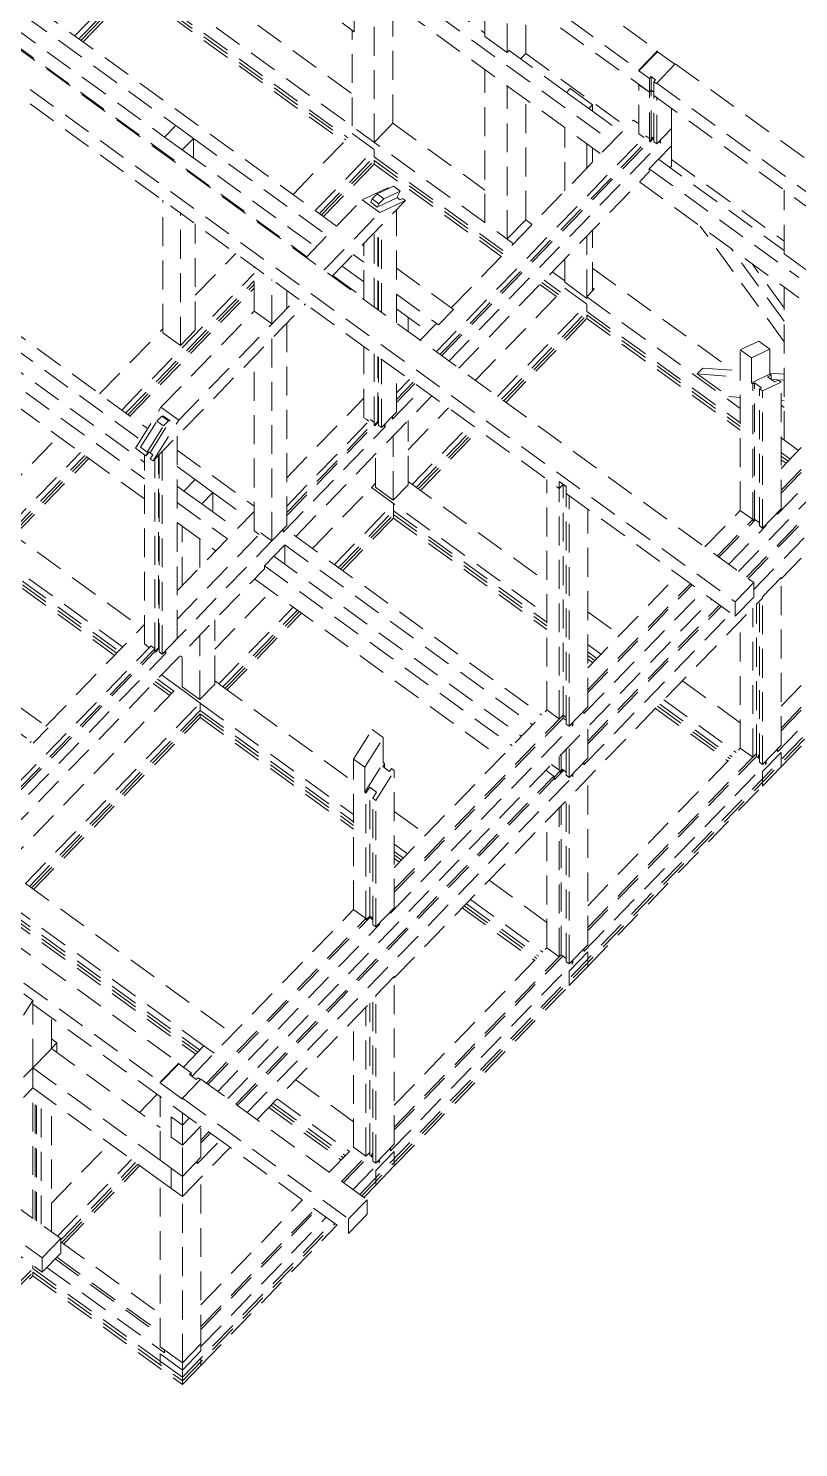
# Model space of a CAD drawing. Header units: millimetres. Extents: x 0 to 10500, y 0 to 297.
# Drawn here: x 3551.5 to 3658, y 0 to 196.3 of the extents above; entities that cross this region are included whole.
import ezdxf

# ---------------------------------------------------------------- set-up
doc = ezdxf.new("R2010")
doc.units = ezdxf.units.MM
doc.linetypes.add('K5LT_DASHED', pattern=[6, 4, -2])
doc.layers.add('Системный слой', color=7, linetype='Continuous')

# ---------------------------------------------------------------- blocks, each defined once
blk = doc.blocks.new('U340')
at = {"layer": 'Системный слой', "color": 7, "linetype": 'K5LT_DASHED', "lineweight": 18}
for p, q in [((3530.28, 254.74), (3632.26, 180.64)), ((3530.28, 251.94), (3630.66, 179)), ((3566.86, 238.77), (3637.39, 187.52)), ((3566.86, 238.77), (3637.39, 187.52)), ((3575.56, 238.97), (3638.52, 193.22)), ((3572.98, 236.32), (3635.95, 190.56)), ((3508.68, 231.1), (3594.13, 169)), ((3505.33, 226.3), (3590.02, 164.76)), ((3565.78, 218.25), (3596.58, 195.88)), ((3558.05, 210.58), (3618.62, 166.56)), ((3568.66, 207.38), (3596.27, 187.32)), ((3599.59, 206.64), (3614.66, 195.69)), ((3541.1, 205.28), (3571.9, 182.9)), ((3539.56, 203.69), (3570.35, 181.31)), ((3557.93, 195.31), (3566.09, 203.73)), ((3558.5, 194.9), (3566.09, 202.73)), ((3566.09, 202.73), (3595.7, 181.21)), ((3614.66, 195.24), (3614.66, 204.04)), ((3558.78, 194.69), (3566.09, 202.23)), ((3559.07, 194.48), (3566.09, 201.73)), ((3566.09, 202.23), (3595.42, 180.92)), ((3566.09, 201.73), (3595.14, 180.62)), ((3599.34, 180.57), (3599.34, 201.76)), ((3617.72, 193.01), (3617.72, 201.81)), ((3601.91, 183.22), (3601.91, 199.89)), ((3620.29, 192.86), (3620.29, 199.94)), ((3596.58, 195.88), (3596.58, 197.88)), ((3542.03, 194.96), (3649.27, 117.02)), ((3596.27, 182.8), (3596.27, 196.1)), ((3614.66, 195.24), (3617.72, 193.01)), ((3542.03, 192.96), (3624.94, 132.7)), ((3549.19, 194.27), (3651.84, 119.68)), ((3617.72, 193.01), (3617.98, 193.28)), ((3617.98, 193.28), (3625.95, 187.49)), ((3619.57, 192.12), (3620.29, 192.86)), ((3620.29, 192.86), (3634.26, 182.71)), ((3635.95, 190.56), (3638.52, 193.22)), ((3635.95, 190.46), (3638.52, 193.12)), ((3638.52, 193.12), (3638.52, 193.22)), ((3638.52, 193.12), (3640.92, 191.38)), ((3614.66, 169.44), (3614.66, 190.63)), ((3635.95, 190.46), (3635.95, 190.56)), ((3635.95, 190.46), (3637.39, 189.42)), ((3638.41, 188.78), (3640.98, 191.43)), ((3640.98, 191.43), (3679.28, 163.6)), ((3635.95, 181.76), (3635.95, 188.56)), ((3635.95, 188.56), (3637.39, 187.52)), ((3637.39, 189.42), (3637.65, 189.68)), ((3637.39, 187.52), (3637.39, 189.42)), ((3637.65, 189.68), (3638.26, 189.24)), ((3637.65, 187.78), (3637.65, 189.68)), ((3638.01, 188.97), (3638.26, 189.24)), ((3638.01, 188.97), (3638.41, 188.68)), ((3638.01, 187.07), (3638.01, 188.97)), ((3638.41, 188.78), (3676.71, 160.95)), ((3638.41, 188.68), (3638.41, 188.78)), ((3617.72, 167.21), (3617.72, 188.4)), ((3620.29, 169.86), (3620.29, 186.53)), ((3625.95, 187.49), (3626.46, 188.02)), ((3625.95, 187.49), (3629.01, 185.26)), ((3626.46, 188.02), (3629.52, 185.79)), ((3637.39, 187.52), (3637.65, 187.78)), ((3637.39, 180.72), (3637.39, 187.52)), ((3637.65, 180.98), (3637.65, 187.78)), ((3637.65, 187.78), (3638.01, 187.52)), ((3638.01, 180.67), (3638.01, 187.07)), ((3638.01, 187.07), (3678.42, 157.7)), ((3638.01, 187.07), (3678.42, 157.7)), ((3638.01, 187.07), (3638.41, 186.78)), ((3638.41, 180.38), (3638.41, 186.78)), ((3629.01, 185.26), (3629.52, 185.79)), ((3629.01, 185.26), (3633.54, 181.97)), ((3629.52, 184.89), (3629.52, 185.79)), ((3640.46, 182.5), (3640.46, 185.29)), ((3570.35, 181.31), (3571.9, 182.9)), ((3571.9, 182.9), (3574.35, 181.12)), ((3599.34, 180.57), (3601.91, 183.22)), ((3601.91, 183.22), (3614.66, 173.96)), ((3610, 157.67), (3635.19, 183.67)), ((3625.69, 173.86), (3625.69, 182.61)), ((3635.19, 183.67), (3635.95, 183.12)), ((3570.35, 181.31), (3572.8, 179.53)), ((3572.8, 179.53), (3574.35, 181.12)), ((3574.35, 178.41), (3574.35, 181.12)), ((3574.35, 181.12), (3592.85, 167.67)), ((3588.11, 173.38), (3596.27, 181.8)), ((3596.27, 181.8), (3599.34, 179.57)), ((3607.91, 151.6), (3636.87, 181.49)), ((3608.43, 151.23), (3637.39, 181.12)), ((3608.66, 151.06), (3637.39, 180.72)), ((3635.95, 181.76), (3636.65, 181.26)), ((3636.87, 181.49), (3637.39, 181.12)), ((3637.39, 180.72), (3637.65, 180.98)), ((3637.39, 180.72), (3637.49, 180.65)), ((3637.49, 180.65), (3637.97, 181.15)), ((3637.65, 180.98), (3637.74, 180.91)), ((3637.74, 181.31), (3638.01, 181.12)), ((3637.74, 180.91), (3637.74, 181.31)), ((3638.01, 180.67), (3638.41, 180.38)), ((3638.41, 180.38), (3640.46, 182.5)), ((3638.69, 180.68), (3638.92, 180.51)), ((3638.92, 180.51), (3638.92, 180.91)), ((3640.46, 180.1), (3640.46, 182.5)), ((3572.8, 179.53), (3591.31, 166.08)), ((3591.18, 171.15), (3599.34, 179.57)), ((3599.34, 178.57), (3599.34, 179.57)), ((3609.67, 150.33), (3638.92, 180.51)), ((3628.75, 177.03), (3628.75, 180.39)), ((3629.52, 177.82), (3629.52, 179.83)), ((3638.66, 178.25), (3640.46, 180.1)), ((3640.46, 177.3), (3640.46, 180.1)), ((3591.75, 170.74), (3599.34, 178.57)), ((3592.03, 170.53), (3599.34, 178.07)), ((3592.31, 170.32), (3599.34, 177.57)), ((3599.34, 178.57), (3617.48, 165.39)), ((3599.34, 177.57), (3599.34, 178.07)), ((3599.34, 178.07), (3617.19, 165.1)), ((3599.34, 177.57), (3616.91, 164.8)), ((3637.38, 176.92), (3638.66, 178.25)), ((3637.38, 176.52), (3637.38, 176.92)), ((3637.38, 176.92), (3658.06, 161.89)), ((3638.66, 178.25), (3656.02, 165.63)), ((3640.25, 177.09), (3640.46, 177.3)), ((3640.46, 178.21), (3656.02, 166.9)), ((3611.04, 149.33), (3637.38, 176.52)), ((3636.01, 175.11), (3658.06, 159.09)), ((3597.67, 172.65), (3601.21, 174.31)), ((3599.07, 172.75), (3599.75, 173.45)), ((3599.75, 173.45), (3602.01, 174.51)), ((3599.75, 173.45), (3600.67, 172.78)), ((3599.77, 171.62), (3602.48, 172.89)), ((3600.67, 172.78), (3602.93, 173.84)), ((3601.21, 174.31), (3601.36, 174.2)), ((3602.01, 174.51), (3602.93, 173.84)), ((3602.48, 172.89), (3602.93, 173.84)), ((3602.51, 172.94), (3602.91, 172.65)), ((3602.91, 172.65), (3603.26, 172.81)), ((3603.26, 172.81), (3603.66, 172.52)), ((3656.02, 165.18), (3656.02, 173.98)), ((3570.1, 154.24), (3570.1, 172.56)), ((3589.93, 164.67), (3597.67, 172.65)), ((3592.39, 162.89), (3600.12, 170.87)), ((3593.52, 162.06), (3603.66, 172.52)), ((3597.67, 172.65), (3600.12, 170.87)), ((3598.85, 172.29), (3599.07, 172.75)), ((3598.85, 172.29), (3599.77, 171.62)), ((3599.07, 172.75), (3599.99, 172.08)), ((3599.77, 171.62), (3599.99, 172.08)), ((3599.99, 172.08), (3600.67, 172.78)), ((3600.12, 170.87), (3603.66, 172.52)), ((3602.41, 155.6), (3602.41, 171.23)), ((3572.55, 152.46), (3572.55, 170.78)), ((3574.6, 154.58), (3574.6, 169.29)), ((3600.35, 157.1), (3600.35, 169.11)), ((3617.72, 167.21), (3620.29, 169.86)), ((3620.29, 169.86), (3621.19, 169.22)), ((3656.02, 153), (3644.42, 169)), ((3599.34, 157.83), (3599.34, 168.06)), ((3599.86, 157.46), (3599.86, 168.59)), ((3599.95, 157.39), (3599.95, 168.7)), ((3628.75, 159), (3628.75, 167.62)), ((3629.52, 159.99), (3629.52, 168.42)), ((3574.6, 159.43), (3580.21, 165.22)), ((3596.44, 165.07), (3597.9, 164)), ((3597.72, 166.39), (3597.9, 166.26)), ((3597.9, 158.88), (3597.9, 166.58)), ((3656.02, 155.83), (3648.76, 165.85)), ((3656.02, 165.18), (3659.09, 162.95)), ((3582.73, 157.23), (3582.73, 163.38)), ((3594.89, 163.47), (3597.9, 161.29)), ((3602.41, 163.18), (3610.3, 157.44)), ((3625.69, 161.22), (3625.69, 164.46)), ((3629.52, 163.16), (3648.95, 149.04)), ((3656.02, 157.69), (3651.61, 163.78)), ((3564.44, 143.55), (3582.73, 162.43)), ((3565.01, 143.14), (3582.73, 161.43)), ((3585.18, 155.45), (3585.18, 161.6)), ((3593.61, 162.15), (3597.9, 159.03)), ((3622.54, 161.21), (3624.84, 159.54)), ((3622.83, 161.5), (3625.12, 159.84)), ((3623.96, 162.68), (3625.69, 161.42)), ((3625.69, 161.22), (3628.75, 159)), ((3565.29, 142.93), (3582.73, 160.93)), ((3565.57, 142.73), (3582.73, 160.43)), ((3572.3, 142.15), (3588.68, 159.06)), ((3587.24, 157.57), (3587.24, 160.1)), ((3602.41, 159.56), (3608.25, 155.32)), ((3613.33, 147.67), (3625.69, 160.42)), ((3622.26, 160.92), (3624.55, 159.25)), ((3625.69, 160.42), (3628.75, 158.2)), ((3628.75, 159.2), (3629.78, 160.26)), ((3628.75, 159.2), (3649.97, 143.78)), ((3629.52, 160.44), (3629.78, 160.26)), ((3629.52, 160.24), (3629.67, 160.14)), ((3656.02, 139.38), (3656.02, 160.57)), ((3568.76, 136.5), (3589.82, 158.23)), ((3568.76, 136.5), (3589.82, 158.23)), ((3569.85, 143.93), (3582.73, 157.23)), ((3582.73, 157.23), (3583.96, 156.34)), ((3602.41, 157.56), (3606.8, 154.37)), ((3608.25, 155.32), (3610.3, 157.44)), ((3616.39, 145.44), (3628.75, 158.2)), ((3616.96, 145.03), (3628.75, 157.2)), ((3628.75, 157.2), (3628.75, 158.2)), ((3628.75, 157.2), (3649.97, 141.78)), ((3655.6, 135.47), (3676.71, 157.25)), ((3547.86, 155.6), (3567.99, 140.97)), ((3583.96, 156.34), (3585.18, 155.45)), ((3587.24, 127.57), (3587.24, 155.57)), ((3604.02, 154.43), (3604.02, 156.39)), ((3605.69, 153.22), (3607.94, 155.54)), ((3617.25, 144.82), (3628.75, 156.7)), ((3617.53, 144.61), (3628.75, 156.2)), ((3628.75, 156.2), (3628.75, 156.7)), ((3628.75, 156.7), (3649.97, 141.28)), ((3628.75, 156.2), (3649.97, 140.78)), ((3655.09, 129.15), (3680.29, 155.15)), ((3655.6, 132.45), (3678.68, 156.27)), ((3655.6, 132.05), (3678.91, 156.1)), ((3561.37, 145.78), (3570.1, 154.78)), ((3570.1, 154.24), (3572.55, 152.46)), ((3572.55, 152.46), (3574.6, 154.58)), ((3585.18, 125.45), (3585.18, 153.45)), ((3649.73, 121.22), (3682.33, 154.86)), ((3548.88, 152.59), (3567.02, 139.42)), ((3597.9, 142.49), (3597.9, 152.36)), ((3599.34, 141.44), (3599.34, 151.31)), ((3649.97, 151.89), (3652.54, 153.09)), ((3649.97, 129.65), (3649.97, 151.89)), ((3649.97, 151.89), (3651.5, 150.77)), ((3651.5, 150.77), (3654.07, 151.98)), ((3652.54, 153.09), (3654.07, 151.98)), ((3654.07, 148.51), (3654.07, 151.98)), ((3546.31, 149.49), (3567.56, 134.05)), ((3547.6, 150.82), (3567.56, 136.31)), ((3582.73, 126.83), (3582.73, 150.92)), ((3599.86, 141.97), (3599.86, 150.94)), ((3599.95, 141.4), (3599.95, 150.86)), ((3600.35, 141.11), (3600.35, 150.57)), ((3644.02, 148.55), (3644.8, 149.35)), ((3644.8, 149.35), (3649.97, 148.96)), ((3650.83, 120.42), (3678.94, 149.43)), ((3651.5, 147.31), (3651.5, 150.77)), ((3544.95, 147.68), (3567.56, 131.25)), ((3602.41, 143.23), (3602.41, 149.08)), ((3602.41, 145.92), (3604.2, 147.78)), ((3602.41, 145.01), (3604.72, 147.4)), ((3644.02, 148.55), (3648.36, 145.4)), ((3644.02, 148.55), (3649.97, 148.11)), ((3651.05, 120.25), (3678.94, 149.03)), ((3651.5, 147.31), (3654.07, 148.51)), ((3651.5, 147.31), (3651.68, 147.18)), ((3651.68, 147.18), (3651.94, 147.3)), ((3651.84, 118.7), (3680.29, 148.05)), ((3651.94, 147.3), (3652.89, 146.61)), ((3651.94, 128.47), (3651.94, 147.3)), ((3653.03, 146.2), (3655.6, 147.4)), ((3653.74, 148.14), (3654.25, 148.38)), ((3653.74, 148.14), (3654.69, 147.45)), ((3654.07, 148.66), (3656.02, 148.52)), ((3654.07, 148.51), (3654.25, 148.38)), ((3654.25, 147.77), (3654.25, 148.38)), ((3654.25, 147.79), (3656.02, 147.66)), ((3654.69, 147.45), (3655.2, 147.69)), ((3655.2, 147.69), (3655.6, 147.4)), ((3655.6, 129.88), (3655.6, 147.4)), ((3588.5, 126.07), (3607.33, 145.51)), ((3601.89, 142.3), (3605.96, 146.5)), ((3602.41, 144.61), (3604.95, 147.23)), ((3648.36, 145.4), (3649.97, 145.28)), ((3651.68, 128.2), (3651.68, 147.18)), ((3652.63, 146.49), (3652.89, 146.61)), ((3652.63, 127.51), (3652.63, 146.49)), ((3652.63, 146.49), (3653.03, 146.2)), ((3653.03, 127.22), (3653.03, 146.2)), ((3566.31, 138.28), (3569.85, 143.93)), ((3569.85, 143.93), (3572.3, 142.15)), ((3587.24, 134.18), (3597.9, 145.18)), ((3604.02, 138.06), (3609.62, 143.84)), ((3655.6, 120.18), (3679.77, 145.12)), ((3655.6, 144.86), (3656.02, 144.83)), ((3655.6, 144.21), (3656.02, 143.9)), ((3567.04, 138.41), (3569.3, 142.02)), ((3568.41, 137.72), (3571.12, 142.04)), ((3568.76, 136.5), (3572.3, 142.15)), ((3569.3, 142.02), (3569.98, 142.72)), ((3569.3, 142.02), (3570.22, 141.35)), ((3569.98, 142.72), (3570.2, 142.71)), ((3569.98, 142.72), (3570.9, 142.05)), ((3570.2, 142.71), (3571.12, 142.04)), ((3570.22, 141.35), (3570.9, 142.05)), ((3570.9, 142.05), (3571.12, 142.04)), ((3587.24, 130.27), (3598.82, 142.22)), ((3587.24, 129.35), (3599.34, 141.84)), ((3587.24, 128.95), (3599.34, 141.44)), ((3597.9, 142.49), (3598.21, 142.27)), ((3598.21, 142.27), (3598.59, 141.99)), ((3598.82, 142.22), (3599.34, 141.84)), ((3599.34, 141.44), (3599.86, 141.97)), ((3599.34, 141.44), (3599.43, 141.38)), ((3599.43, 141.38), (3599.95, 141.91)), ((3599.86, 141.97), (3599.95, 141.91)), ((3599.95, 141.91), (3599.95, 142.31)), ((3599.95, 142.31), (3599.95, 142.3)), ((3599.95, 141.91), (3599.95, 141.9)), ((3599.95, 141.4), (3600.35, 141.11)), ((3600.35, 141.11), (3602.41, 143.23)), ((3600.64, 141.4), (3600.87, 141.24)), ((3600.87, 141.24), (3600.87, 141.64)), ((3601.89, 142.3), (3601.89, 142.7)), ((3604.02, 133.21), (3604.02, 142.09)), ((3604.58, 133.25), (3612.69, 141.61)), ((3547.86, 131.84), (3555.67, 139.89)), ((3567.96, 137.74), (3570.22, 141.35)), ((3572.07, 111.92), (3572.07, 139.92)), ((3586.73, 126.64), (3600.87, 141.24)), ((3601.96, 131.09), (3601.96, 139.97)), ((3605.15, 132.84), (3613.25, 141.2)), ((3605.44, 132.63), (3613.54, 140.99)), ((3605.72, 132.42), (3613.82, 140.79)), ((3655.6, 139.68), (3658, 137.94)), ((3548.43, 127.03), (3558.73, 137.66)), ((3566.31, 138.28), (3567.75, 137.23)), ((3567.04, 138.41), (3567.96, 137.74)), ((3567.75, 137.23), (3568.06, 137.73)), ((3567.75, 137.23), (3568.22, 137.72)), ((3567.96, 137.74), (3568.41, 137.72)), ((3568.2, 137.73), (3568.71, 137.35)), ((3570.01, 109.79), (3570.01, 137.79)), ((3572.07, 138.01), (3582.73, 130.26)), ((3655.6, 137.68), (3656.86, 136.77)), ((3549, 126.62), (3559.3, 137.25)), ((3549.28, 126.41), (3559.58, 137.04)), ((3549.57, 126.2), (3559.87, 136.84)), ((3567.56, 111.18), (3567.56, 137.37)), ((3568.36, 136.79), (3568.71, 137.35)), ((3568.36, 136.79), (3568.76, 136.5)), ((3569, 110.13), (3569, 136.75)), ((3569.52, 110.66), (3569.52, 137.28)), ((3569.61, 110.08), (3569.61, 137.38)), ((3572.07, 135.74), (3574.57, 133.93)), ((3599.51, 132.87), (3599.51, 137.44)), ((3655.6, 137.18), (3656.58, 136.47)), ((3655.6, 136.68), (3656.3, 136.18)), ((3532.18, 134.31), (3564.57, 110.78)), ((3573.03, 132.33), (3574.57, 133.93)), ((3574.57, 133.93), (3577.02, 132.14)), ((3604.02, 133.66), (3623.23, 119.7)), ((3623.23, 102.05), (3623.23, 133.95)), ((3624.94, 133.64), (3625.89, 132.95)), ((3624.94, 132.7), (3624.94, 133.64)), ((3572.07, 133.03), (3573.03, 132.33)), ((3573.03, 132.33), (3575.48, 130.55)), ((3575.48, 130.55), (3577.02, 132.14)), ((3577.02, 129.43), (3577.02, 132.14)), ((3577.02, 132.14), (3581.86, 128.63)), ((3590.79, 124.4), (3598.95, 132.82)), ((3598.95, 132.82), (3599.51, 133.41)), ((3598.95, 132.82), (3623.23, 115.18)), ((3599.51, 132.87), (3601.96, 131.09)), ((3601.96, 131.09), (3604.02, 133.21)), ((3624.94, 132.7), (3625.46, 133.24)), ((3624.94, 100.8), (3624.94, 132.7)), ((3625.46, 133.24), (3625.46, 133.27)), ((3625.46, 133.24), (3625.89, 132.92)), ((3625.46, 101.34), (3625.46, 133.24)), ((3625.89, 132.01), (3625.89, 132.95)), ((3625.89, 132.01), (3649.27, 115.02)), ((3625.89, 100.11), (3625.89, 132.01)), ((3626.29, 99.82), (3626.29, 131.72)), ((3572.07, 130.77), (3579.03, 125.71)), ((3575.48, 130.55), (3580.32, 127.04)), ((3593.85, 122.18), (3602.01, 130.6)), ((3594.42, 121.76), (3602.01, 129.6)), ((3602.01, 130.1), (3602.01, 130.6)), ((3602.01, 129.6), (3602.01, 130.1)), ((3602.01, 129.1), (3602.01, 129.6)), ((3602.01, 129.6), (3623.23, 114.18)), ((3628.86, 102.48), (3628.86, 129.86)), ((3645.07, 124.6), (3649.97, 129.65)), ((3649.97, 129.65), (3651.68, 128.4)), ((3653.03, 127.22), (3655.6, 129.88)), ((3572.07, 118.52), (3582.73, 129.53)), ((3572.07, 127.97), (3577.44, 124.07)), ((3594.71, 121.56), (3602.01, 129.1)), ((3594.99, 121.35), (3602.01, 128.6)), ((3602.01, 129.1), (3623.23, 113.68)), ((3602.01, 128.6), (3602.01, 129.1)), ((3602.01, 128.6), (3623.23, 113.18)), ((3646.79, 123.35), (3651.68, 128.4)), ((3647.02, 123.19), (3652.05, 128.39)), ((3651.68, 128.2), (3651.94, 128.47)), ((3651.94, 128.47), (3652.63, 127.96)), ((3653.43, 127.64), (3653.55, 127.55)), ((3653.55, 127.55), (3653.55, 127.75)), ((3655.09, 129.15), (3655.09, 129.35)), ((3516.1, 127.32), (3554.25, 99.59)), ((3547.86, 127.44), (3567.14, 113.43)), ((3572.07, 114.61), (3583.65, 126.56)), ((3572.77, 119.25), (3572.77, 127.46)), ((3575.22, 121.78), (3575.22, 125.68)), ((3582.73, 126.83), (3583.04, 126.61)), ((3583.04, 126.61), (3583.42, 126.33)), ((3583.65, 126.56), (3584.26, 126.12)), ((3584.15, 121.99), (3588.27, 126.23)), ((3584.26, 126.12), (3585.18, 125.45)), ((3585.18, 125.45), (3587.24, 127.57)), ((3586.73, 126.64), (3586.73, 127.04)), ((3588.27, 126.23), (3622.53, 101.33)), ((3648.37, 122.21), (3653.55, 127.55)), ((3652.63, 127.51), (3653.03, 127.22)), ((3514.05, 125.19), (3552.19, 97.47)), ((3570.53, 110.32), (3585.18, 125.45)), ((3577.28, 123.9), (3577.28, 124.18)), ((3586.98, 122.19), (3586.98, 124.91)), ((3586.98, 124.91), (3621.25, 100.01)), ((3655.6, 102.57), (3676.71, 124.35)), ((3545.86, 123.38), (3564, 110.19)), ((3545.86, 122.88), (3563.71, 109.9)), ((3545.86, 122.38), (3563.43, 109.61)), ((3584.15, 121.59), (3584.15, 121.99)), ((3584.15, 121.99), (3618.42, 97.09)), ((3585.44, 123.32), (3619.7, 98.42)), ((3655.6, 99.55), (3678.42, 123.1)), ((3655.6, 99.15), (3678.42, 122.7)), ((3540.38, 76.42), (3584.15, 121.59)), ((3582.79, 120.18), (3616.83, 95.45)), ((3597.33, 35.03), (3679.77, 120.12)), ((3628.86, 107.87), (3641.37, 120.77)), ((3653.03, 117.72), (3655.6, 120.38)), ((3655.09, 96.25), (3679.77, 121.72)), ((3655.6, 120.18), (3655.6, 120.38)), ((3655.6, 97.18), (3655.6, 120.18)), ((3577.28, 110.46), (3585.08, 118.51)), ((3597.61, 34.83), (3679.77, 119.62)), ((3628.35, 101.55), (3644.66, 118.38)), ((3628.86, 104.85), (3643.08, 119.52)), ((3628.86, 104.45), (3643.31, 119.36)), ((3649.27, 117.02), (3651.84, 119.68)), ((3651.84, 117.68), (3651.84, 119.68)), ((3655.6, 94.18), (3679.77, 119.12)), ((3577.84, 105.65), (3588.15, 116.29)), ((3578.41, 105.24), (3588.72, 115.87)), ((3579.08, 48.3), (3646.02, 117.39)), ((3602.12, 64.98), (3653.03, 117.52)), ((3628.86, 97.75), (3647.12, 116.59)), ((3628.86, 97.35), (3647.35, 116.43)), ((3649.27, 115.02), (3651.84, 117.68)), ((3649.27, 115.02), (3649.27, 117.02)), ((3651.68, 95.5), (3651.68, 116.13)), ((3652.2, 96.03), (3652.2, 116.66)), ((3652.63, 94.81), (3652.63, 117.11)), ((3653.03, 117.52), (3653.03, 117.72)), ((3653.03, 94.52), (3653.03, 117.52)), ((3577.28, 105.61), (3577.28, 114.5)), ((3578.7, 105.03), (3589, 115.67)), ((3578.98, 104.83), (3589.28, 115.46)), ((3628.35, 94.45), (3648.69, 115.45)), ((3628.86, 115.61), (3633.26, 112.41)), ((3649.97, 96.75), (3649.97, 114.36)), ((3553.94, 99.82), (3567.56, 113.87)), ((3575.22, 103.49), (3575.22, 112.37)), ((3537.26, 78.69), (3568.48, 110.91)), ((3537.78, 78.31), (3569, 110.53)), ((3538.01, 78.14), (3569, 110.13)), ((3567.56, 111.18), (3567.87, 110.95)), ((3567.87, 110.95), (3568.25, 110.67)), ((3568.48, 110.91), (3569, 110.53)), ((3569, 110.13), (3569.52, 110.66)), ((3569, 110.13), (3569.09, 110.06)), ((3569.09, 110.06), (3569.61, 110.59)), ((3569.52, 110.66), (3569.61, 110.59)), ((3569.61, 110.59), (3569.61, 110.99)), ((3569.61, 110.99), (3569.61, 110.99)), ((3569.61, 110.59), (3569.61, 110.59)), ((3569.61, 110.08), (3570.01, 109.79)), ((3570.01, 109.79), (3572.07, 111.92)), ((3570.3, 110.09), (3570.53, 109.92)), ((3570.53, 109.92), (3570.53, 110.32)), ((3628.86, 111.09), (3630.69, 109.76)), ((3628.86, 110.09), (3630.12, 109.17)), ((3539.02, 77.41), (3570.53, 109.92)), ((3572.49, 109.55), (3572.77, 109.34)), ((3572.77, 105.27), (3572.77, 109.84)), ((3628.86, 109.59), (3629.84, 108.88)), ((3628.86, 109.09), (3629.56, 108.58)), ((3569.35, 106.31), (3571.64, 104.64)), ((3569.91, 106.89), (3572.21, 105.23)), ((3577.28, 106.06), (3577.84, 105.65)), ((3641.96, 106.09), (3649.97, 100.27)), ((3548.04, 80.28), (3572.21, 105.23)), ((3568.78, 105.72), (3571.07, 104.05)), ((3569.06, 106.01), (3571.36, 104.35)), ((3572.21, 105.23), (3575.27, 103)), ((3572.77, 105.27), (3575.22, 103.49)), ((3575.22, 103.49), (3577.28, 105.61)), ((3577.84, 105.65), (3596.49, 92.11)), ((3551.1, 78.05), (3575.27, 103)), ((3575.27, 103), (3596.49, 87.58)), ((3575.27, 102.5), (3575.27, 103)), ((3575.27, 102), (3575.27, 102.5)), ((3626.29, 99.82), (3628.86, 102.48)), ((3638.25, 102.27), (3648.26, 94.99)), ((3638.53, 102.56), (3648.55, 95.28)), ((3638.82, 102.85), (3648.83, 95.58)), ((3639.39, 103.44), (3649.4, 96.16)), ((3551.67, 77.64), (3575.27, 102)), ((3551.96, 77.44), (3575.27, 101.5)), ((3552.24, 77.23), (3575.27, 101)), ((3575.27, 102), (3596.49, 86.58)), ((3575.27, 101), (3575.27, 101.5)), ((3575.27, 101.5), (3596.49, 86.08)), ((3575.27, 101), (3596.49, 85.58)), ((3602.12, 80.27), (3623.23, 102.05)), ((3602.12, 77.25), (3625.46, 101.34)), ((3602.12, 76.85), (3625.46, 100.94)), ((3623.23, 102.05), (3624.76, 100.94)), ((3624.76, 100.94), (3624.94, 100.8)), ((3625.46, 101.34), (3625.89, 101.02)), ((3625.46, 100.94), (3625.46, 101.34)), ((3625.46, 100.94), (3625.89, 100.62)), ((3626.81, 99.96), (3626.81, 100.36)), ((3628.35, 101.55), (3628.35, 101.95)), ((3552.19, 97.47), (3554.25, 99.59)), ((3596.49, 95.24), (3599.06, 99.35)), ((3598.02, 94.13), (3600.59, 98.23)), ((3599.06, 99.35), (3600.59, 98.23)), ((3600.59, 94.77), (3600.59, 98.23)), ((3601.61, 73.95), (3626.81, 99.96)), ((3625.89, 100.11), (3626.29, 99.82)), ((3626.58, 100.12), (3626.81, 99.96)), ((3628.86, 95.38), (3628.86, 99.68)), ((3535.04, 80.3), (3551.89, 97.69)), ((3625.89, 93.01), (3625.89, 96.61)), ((3626.29, 92.72), (3626.29, 97.02)), ((3627.19, 97.95), (3627.26, 97.9)), ((3628.86, 74.97), (3649.97, 96.75)), ((3649.97, 96.75), (3651.68, 95.5)), ((3653.03, 94.52), (3655.6, 97.18)), ((3655.09, 96.25), (3655.09, 96.65)), ((3596.49, 74.45), (3596.49, 95.24)), ((3596.49, 95.24), (3598.02, 94.13)), ((3598.02, 90.66), (3600.59, 94.77)), ((3600.52, 94.23), (3600.77, 94.64)), ((3600.59, 94.77), (3600.77, 94.64)), ((3600.77, 94.04), (3600.77, 94.64)), ((3623.85, 94.5), (3625.07, 93.62)), ((3624.94, 93.7), (3624.94, 95.63)), ((3625.2, 93.57), (3625.2, 95.9)), ((3626.29, 92.72), (3628.86, 95.38)), ((3628.35, 94.45), (3628.35, 94.85)), ((3628.35, 68.65), (3653.55, 94.65)), ((3628.86, 71.55), (3652.2, 95.63)), ((3628.86, 71.95), (3651.68, 95.5)), ((3651.68, 95.5), (3652.2, 96.03)), ((3652.2, 95.63), (3652.2, 96.03)), ((3652.2, 95.63), (3652.63, 95.32)), ((3652.47, 95.43), (3652.47, 95.83)), ((3652.47, 95.83), (3652.63, 95.72)), ((3652.63, 94.81), (3653.03, 94.52)), ((3653.03, 93.52), (3655.6, 96.18)), ((3653.32, 94.82), (3653.55, 94.65)), ((3653.55, 94.65), (3653.55, 95.05)), ((3655.6, 95.18), (3655.6, 96.18)), ((3655.6, 94.68), (3655.6, 95.18)), ((3655.6, 94.18), (3655.6, 94.68)), ((3580.18, 47.5), (3624.17, 92.91)), ((3580.4, 47.33), (3624.17, 92.51)), ((3581.75, 46.35), (3626.81, 92.86)), ((3598.02, 90.66), (3598.02, 94.13)), ((3599.55, 89.55), (3602.12, 93.66)), ((3600.52, 94.23), (3601.47, 93.54)), ((3601.47, 93.54), (3601.72, 93.95)), ((3601.72, 93.95), (3602.12, 93.66)), ((3602.12, 74.68), (3602.12, 93.66)), ((3623.08, 93.71), (3624.29, 92.82)), ((3624.17, 92.51), (3624.17, 92.91)), ((3624.17, 92.51), (3624.29, 92.42)), ((3624.29, 92.42), (3625.55, 93.72)), ((3624.29, 92.82), (3625.07, 93.62)), ((3624.29, 92.42), (3624.29, 92.82)), ((3625.07, 93.22), (3625.07, 93.62)), ((3625.07, 93.43), (3625.2, 93.57)), ((3625.2, 93.57), (3625.32, 93.48)), ((3625.32, 93.48), (3625.32, 93.88)), ((3625.32, 93.88), (3625.89, 93.47)), ((3625.89, 93.01), (3626.29, 92.72)), ((3626.58, 93.02), (3626.81, 92.86)), ((3626.81, 92.86), (3626.81, 93.26)), ((3628.86, 69.58), (3628.86, 92.58)), ((3653.03, 91.52), (3655.6, 94.18)), ((3653.03, 92.52), (3653.03, 93.52)), ((3653.03, 92.02), (3653.03, 92.52)), ((3460.12, 92.06), (3553.43, 24.26)), ((3598.02, 90.66), (3598.2, 90.53)), ((3598.2, 90.53), (3598.72, 91.35)), ((3598.2, 73.01), (3598.2, 90.53)), ((3598.72, 91.35), (3599.67, 90.66)), ((3598.72, 73.54), (3598.72, 91.35)), ((3599.15, 89.84), (3599.67, 90.66)), ((3628.86, 66.58), (3653.03, 91.52)), ((3653.03, 91.52), (3653.03, 92.02)), ((3599.15, 72.32), (3599.15, 89.84)), ((3599.15, 89.84), (3599.55, 89.55)), ((3599.55, 72.03), (3599.55, 89.55)), ((3624.94, 67.9), (3624.94, 88.53)), ((3625.2, 68.17), (3625.2, 88.8)), ((3625.89, 67.21), (3625.89, 89.51)), ((3626.29, 66.93), (3626.29, 89.92)), ((3602.12, 88.01), (3606.52, 84.81)), ((3623.23, 69.15), (3623.23, 86.76)), ((3602.12, 83.49), (3603.95, 82.16)), ((3602.12, 82.49), (3603.38, 81.57)), ((3534.02, 81.04), (3572.32, 53.21)), ((3602.12, 81.99), (3603.1, 81.28)), ((3602.12, 81.49), (3602.82, 80.98)), ((3551.1, 78.05), (3579.78, 57.21)), ((3615.22, 78.49), (3623.23, 72.67)), ((3548.53, 75.4), (3575.8, 55.58)), ((3599.55, 72.03), (3602.12, 74.68)), ((3611.51, 74.67), (3621.52, 67.39)), ((3611.79, 74.96), (3621.81, 67.68)), ((3612.08, 75.25), (3622.09, 67.98)), ((3612.65, 75.84), (3622.66, 68.56)), ((3548.53, 74.4), (3575.24, 55)), ((3548.53, 73.9), (3574.95, 54.7)), ((3548.53, 73.4), (3574.67, 54.41)), ((3574.11, 51.36), (3596.49, 74.45)), ((3576.14, 50.43), (3598.2, 73.21)), ((3576.37, 50.27), (3598.72, 73.34)), ((3596.49, 74.45), (3598.2, 73.21)), ((3598.2, 73.01), (3598.72, 73.54)), ((3598.72, 73.54), (3599.15, 73.22)), ((3598.72, 73.34), (3598.72, 73.54)), ((3598.72, 73.34), (3599.15, 73.02)), ((3601.61, 73.95), (3601.61, 74.15)), ((3577.71, 49.29), (3600.07, 72.36)), ((3599.15, 72.32), (3599.55, 72.03)), ((3599.95, 72.44), (3600.07, 72.36)), ((3600.07, 72.36), (3600.07, 72.56)), ((3602.12, 47.37), (3623.23, 69.15)), ((3623.23, 69.15), (3624.94, 67.9)), ((3626.29, 66.93), (3628.86, 69.58)), ((3628.35, 68.65), (3628.35, 69.05)), ((3601.61, 41.05), (3626.81, 67.06)), ((3602.12, 44.35), (3625.2, 68.17)), ((3602.12, 43.95), (3625.43, 68)), ((3625.2, 68.17), (3625.89, 67.67)), ((3625.89, 67.21), (3626.29, 66.93)), ((3626.29, 65.93), (3628.86, 68.58)), ((3626.58, 67.22), (3626.81, 67.06)), ((3626.81, 67.06), (3626.81, 67.46)), ((3628.86, 67.58), (3628.86, 68.58)), ((3628.86, 67.08), (3628.86, 67.58)), ((3628.86, 66.58), (3628.86, 67.08)), ((3599.55, 62.53), (3602.12, 65.18)), ((3602.12, 64.98), (3602.12, 65.18)), ((3602.12, 41.98), (3602.12, 64.98)), ((3626.29, 63.93), (3628.86, 66.58)), ((3626.29, 64.93), (3626.29, 65.93)), ((3626.29, 64.43), (3626.29, 64.93)), ((3550.9, 64.25), (3569.75, 50.56)), ((3602.12, 38.98), (3626.29, 63.93)), ((3626.29, 63.93), (3626.29, 64.43)), ((3550.84, 59.82), (3552.13, 61.87)), ((3550.9, 62.76), (3552.13, 61.87)), ((3552.13, 52.56), (3552.13, 61.87)), ((3552.13, 61.36), (3595.79, 29.63)), ((3583.12, 45.36), (3599.55, 62.33)), ((3598.2, 40.31), (3598.2, 60.94)), ((3598.72, 40.84), (3598.72, 61.47)), ((3599.15, 39.62), (3599.15, 61.92)), ((3599.55, 62.33), (3599.55, 62.53)), ((3599.55, 39.33), (3599.55, 62.33)), ((3554.7, 55.21), (3554.7, 59.49)), ((3596.49, 41.55), (3596.49, 59.16)), ((3554.19, 54.68), (3555.47, 56.01)), ((3554.7, 56.57), (3555.47, 56.01)), ((3554.7, 55.21), (3569.75, 44.28)), ((3555.47, 54.65), (3555.47, 56.01)), ((3572.96, 52.65), (3575.8, 55.58)), ((3575.8, 55.58), (3577.21, 54.56)), ((3552.13, 52.56), (3554.19, 54.68)), ((3569.75, 50.56), (3572.32, 53.21)), ((3569.75, 50.46), (3572.32, 53.11)), ((3572.32, 53.11), (3572.32, 53.21)), ((3572.32, 53.11), (3574.03, 51.86)), ((3550.84, 51.23), (3552.13, 52.56)), ((3552.13, 49.76), (3552.13, 52.56)), ((3552.13, 52.56), (3571.28, 38.64)), ((3573.78, 51.6), (3574.03, 51.86)), ((3573.78, 51.6), (3574.73, 50.91)), ((3574.03, 51.41), (3574.03, 51.86)), ((3574.73, 50.91), (3574.98, 51.17)), ((3574.98, 51.17), (3575.33, 50.92)), ((3550.84, 48.43), (3552.13, 49.76)), ((3552.13, 49.76), (3571.28, 35.84)), ((3552.13, 31.72), (3552.13, 49.76)), ((3552.46, 31.48), (3552.46, 49.52)), ((3552.65, 31.35), (3552.65, 49.38)), ((3569.75, 50.46), (3569.75, 50.56)), ((3569.75, 50.46), (3572.81, 48.23)), ((3572.81, 48.33), (3575.38, 50.98)), ((3575.38, 50.98), (3598.36, 34.28)), ((3588.48, 50.9), (3596.49, 45.08)), ((3553.26, 30.9), (3553.26, 48.94)), ((3554.7, 29.85), (3554.7, 47.89)), ((3566.87, 46.37), (3569.31, 48.88)), ((3569.75, 39.76), (3569.75, 48.56)), ((3572.81, 48.33), (3595.79, 31.63)), ((3572.81, 48.23), (3572.81, 48.33)), ((3585.05, 47.36), (3595.07, 40.09)), ((3585.34, 47.66), (3595.35, 40.38)), ((3585.91, 48.24), (3595.92, 40.97)), ((3571.28, 45.74), (3572.81, 44.63)), ((3571.28, 42.94), (3571.28, 45.74)), ((3572.81, 44.63), (3572.81, 46.33)), ((3572.81, 44.63), (3573.78, 45.63)), ((3584.77, 47.07), (3594.78, 39.79)), ((3572.81, 41.83), (3572.81, 44.63)), ((3572.81, 41.83), (3575.37, 44.47)), ((3575.38, 40.18), (3575.38, 44.46)), ((3575.38, 42.55), (3576.47, 43.67)), ((3575.38, 42.15), (3576.69, 43.51)), ((3554.7, 33.8), (3562.71, 42.07)), ((3571.28, 42.94), (3572.81, 41.83)), ((3572.81, 37.53), (3572.81, 41.83)), ((3572.81, 34.73), (3579.41, 41.54)), ((3574.87, 39.25), (3578.04, 42.53)), ((3593.13, 38.09), (3596.49, 41.55)), ((3596.49, 41.55), (3598.2, 40.31)), ((3599.55, 39.33), (3602.12, 41.98)), ((3601.61, 41.05), (3601.61, 41.45)), ((3539.14, 41.16), (3556, 28.91)), ((3555.52, 29.26), (3565.77, 39.84)), ((3556, 28.75), (3566.34, 39.43)), ((3569.75, 39.76), (3572.81, 37.53)), ((3572.81, 37.53), (3575.38, 40.18)), ((3574.87, 39.25), (3574.87, 39.65)), ((3594.84, 36.84), (3598.2, 40.31)), ((3595.07, 36.67), (3598.72, 40.44)), ((3596.42, 35.7), (3600.07, 39.46)), ((3598.2, 40.31), (3598.72, 40.84)), ((3598.72, 40.44), (3598.72, 40.84)), ((3598.72, 40.44), (3599.15, 40.12)), ((3598.99, 40.24), (3598.99, 40.64)), ((3598.99, 40.64), (3599.15, 40.52)), ((3599.15, 39.62), (3599.55, 39.33)), ((3599.55, 38.33), (3602.12, 40.98)), ((3599.84, 39.62), (3600.07, 39.46)), ((3600.07, 39.46), (3600.07, 39.86)), ((3602.12, 39.98), (3602.12, 40.98)), ((3602.12, 39.48), (3602.12, 39.98)), ((3602.12, 38.98), (3602.12, 39.48)), ((3536.57, 38.5), (3553.43, 26.26)), ((3556.12, 28.38), (3566.63, 39.22)), ((3556.41, 28.17), (3566.91, 39.02)), ((3571.28, 35.84), (3571.28, 38.64)), ((3572.81, 34.73), (3572.81, 37.53)), ((3575.38, 14.38), (3575.38, 37.38)), ((3599.55, 36.33), (3602.12, 38.98)), ((3599.55, 37.33), (3599.55, 38.33)), ((3599.55, 36.83), (3599.55, 37.33)), ((3569.75, 36.96), (3572.81, 34.73)), ((3569.75, 13.96), (3569.75, 36.96)), ((3597.9, 34.62), (3599.55, 36.33)), ((3599.55, 36.33), (3599.55, 36.83)), ((3572.81, 11.73), (3572.81, 34.73)), ((3575.38, 19.77), (3589.42, 34.26)), ((3595.79, 31.63), (3598.36, 34.28)), ((3598.36, 32.28), (3598.36, 34.28)), ((3575.38, 16.75), (3591.14, 33.01)), ((3575.38, 16.35), (3591.36, 32.85)), ((3575.38, 13.98), (3592.71, 31.87)), ((3595.79, 29.63), (3598.36, 32.28)), ((3595.79, 29.63), (3595.79, 31.63)), ((3572.81, 9.73), (3593.62, 31.21)), ((3572.81, 9.23), (3593.91, 31)), ((3575.38, 11.38), (3594.19, 30.79)), ((3553.43, 26.26), (3556, 28.91)), ((3556, 26.91), (3556, 28.91)), ((3556, 28.47), (3569.75, 18.48)), ((3553.43, 24.26), (3556, 26.91)), ((3553.43, 24.26), (3553.43, 26.26)), ((3555.22, 26.11), (3569.75, 15.55)), ((3555.44, 26.34), (3569.75, 15.95)), ((3536.57, 8.7), (3552.13, 24.76)), ((3536.57, 8.2), (3552.13, 24.26)), ((3539.14, 10.36), (3552.13, 23.76)), ((3552.13, 24.76), (3552.13, 25.2)), ((3552.13, 24.76), (3569.75, 11.96)), ((3552.13, 23.76), (3552.13, 24.26)), ((3552.13, 24.26), (3572.81, 9.23)), ((3552.13, 23.76), (3572.81, 8.73)), ((3554.08, 24.94), (3570.36, 13.11)), ((3569.75, 13.96), (3572.81, 11.73)), ((3572.81, 11.73), (3575.38, 14.38)), ((3575.38, 13.38), (3575.38, 14.38)), ((3569.75, 12.96), (3572.81, 10.73)), ((3569.75, 11.96), (3569.75, 12.96)), ((3569.75, 11.46), (3569.75, 11.96)), ((3569.75, 11.96), (3572.81, 9.73)), ((3570.36, 13.11), (3570.36, 13.51)), ((3572.81, 10.73), (3575.38, 13.38)), ((3575.38, 11.88), (3575.38, 12.38)), ((3575.38, 11.38), (3575.38, 11.88)), ((3572.81, 10.73), (3572.81, 11.73)), ((3572.81, 8.73), (3575.38, 11.38)), ((3572.81, 9.73), (3572.81, 10.73)), ((3572.81, 9.23), (3572.81, 9.73)), ((3572.81, 8.73), (3572.81, 9.23))]:
    blk.add_line(p, q, dxfattribs=at)

msp = doc.modelspace()

# ---------------------------------------------------------------- block references
at = {"layer": 'Системный слой'}
msp.add_blockref('U340', (0, 0), dxfattribs=at)

doc.saveas('drawing.dxf')
